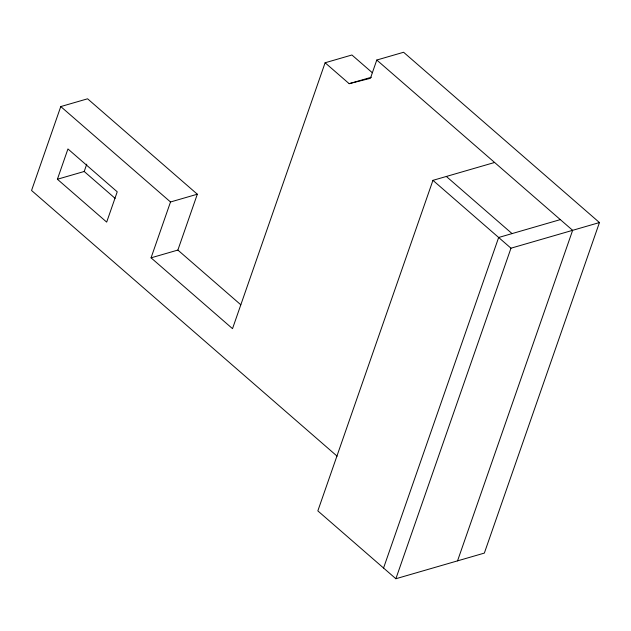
<?xml version="1.0" encoding="UTF-8"?>
<svg xmlns="http://www.w3.org/2000/svg" width="631" height="631" viewBox="0 0 631 631"><rect width="100%" height="100%" fill="white"/><g stroke="black" fill="none" stroke-linecap="round" stroke-linejoin="round"><path stroke-width="0.95" d="M372.329 72.739L351.917 54.992L325.107 62.769L232.516 328.656L151.061 257.834L177.871 250.065L197.322 194.214L87.583 98.799L60.773 106.568L31.55 190.483L337.096 456.15M57.397 179.251L67.943 148.955L117.232 191.808L106.678 222.104L57.397 179.251L84.207 171.482L86.762 164.139M151.061 257.834L170.512 201.983L197.322 194.214M494.609 162.475L432.945 180.348L317.835 510.889L395.874 578.737L484.348 553.095L599.45 222.554L403.595 52.263L376.786 60.032L370.413 78.323L349.164 83.678L325.107 62.769M383.553 568.026L498.656 237.485L560.32 219.612M395.874 578.737L510.976 248.196L599.45 222.554M457.538 560.864L572.64 230.323L376.786 60.032M349.164 83.678L371.351 77.25M446.346 176.467L512.057 233.604M432.945 180.348L510.976 248.196M60.773 106.568L170.512 201.983M177.871 250.065L240.813 304.789M84.207 171.482L115.102 198.347"/></g></svg>
